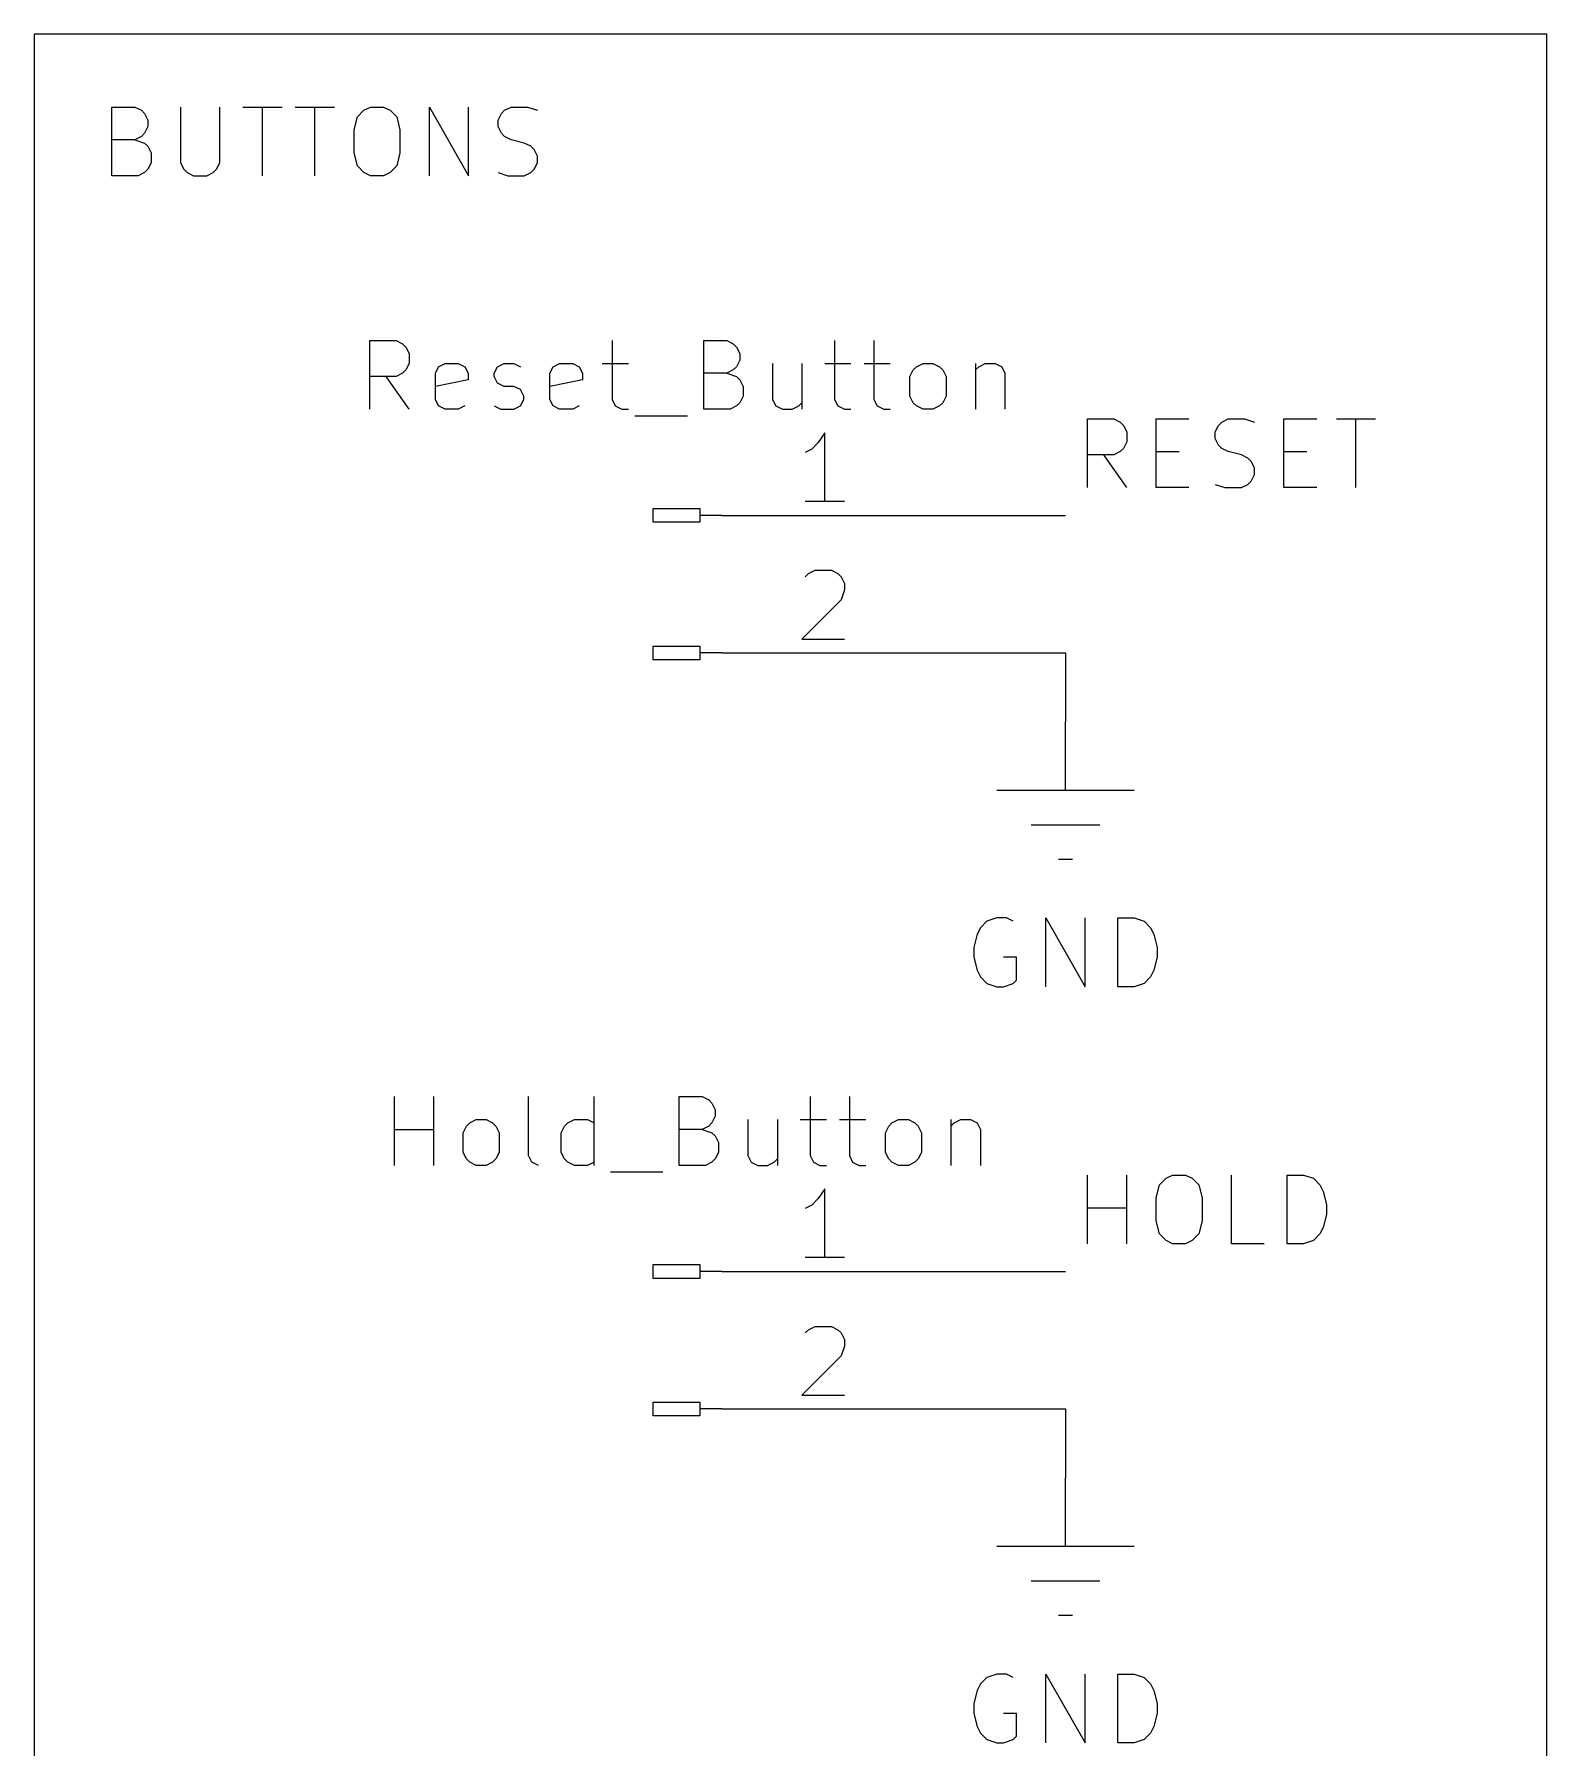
# Model space of a CAD drawing. Extents: x 0.4 to 11.3, y -7.9 to -0.4.
# Drawn here: x 3.2 to 4.3, y -5.246 to -4 of the extents above; entities that cross this region are included whole.
import ezdxf

# ---------------------------------------------------------------- set-up
doc = ezdxf.new("R2010")
doc.units = 0
doc.header["$MEASUREMENT"] = 0
for name, color, linetype in [('BLUE3', 171, 'CONTINUOUS'), ('CYAN2', 4, 'CONTINUOUS'), ('GRAY1', 251, 'CONTINUOUS'), ('GREEN3', 91, 'CONTINUOUS'), ('RED2', 1, 'CONTINUOUS'), ('RED3', 11, 'CONTINUOUS')]:
    doc.layers.add(name, color=color, linetype=linetype)

msp = doc.modelspace()

# ---------------------------------------------------------------- linework, layer by layer
at = {"layer": 'BLUE3', "linetype": 'CONTINUOUS'}
for p, q in [((3.2, -4), (3.2, -5.4)), ((4.3, -4), (3.2, -4)), ((4.3, -5.4), (4.3, -4)), ((3.2564, -4.103), (3.2564, -4.053)), ((3.2564, -4.053), (3.2731, -4.053)), ((3.2731, -4.053), (3.2779, -4.0553)), ((3.2779, -4.0553), (3.2802, -4.0577)), ((3.2802, -4.0577), (3.2826, -4.0625)), ((3.2826, -4.0625), (3.2826, -4.0672)), ((3.3064, -4.053), (3.3064, -4.0934)), ((3.335, -4.0934), (3.335, -4.053)), ((3.3517, -4.053), (3.3802, -4.053)), ((3.366, -4.103), (3.366, -4.053)), ((3.3898, -4.053), (3.4183, -4.053)), ((3.404, -4.103), (3.404, -4.053)), ((3.4326, -4.0696), (3.435, -4.0601)), ((3.435, -4.0601), (3.4398, -4.0553)), ((3.4398, -4.0553), (3.4445, -4.053)), ((3.4445, -4.053), (3.454, -4.053)), ((3.454, -4.053), (3.4588, -4.0553)), ((3.4588, -4.0553), (3.4636, -4.0601)), ((3.4636, -4.0601), (3.4659, -4.0696)), ((3.4874, -4.103), (3.4874, -4.053)), ((3.4874, -4.053), (3.5159, -4.103)), ((3.5159, -4.103), (3.5159, -4.053)), ((3.5374, -4.0625), (3.5398, -4.0577)), ((3.5374, -4.0672), (3.5374, -4.0625)), ((3.5398, -4.0577), (3.5421, -4.0553)), ((3.5421, -4.0553), (3.5469, -4.053)), ((3.5469, -4.053), (3.5588, -4.053)), ((3.5588, -4.053), (3.566, -4.0553)), ((3.2779, -4.0744), (3.2731, -4.0768)), ((3.2802, -4.072), (3.2779, -4.0744)), ((3.2826, -4.0672), (3.2802, -4.072)), ((3.4326, -4.0863), (3.4326, -4.0696)), ((3.4659, -4.0696), (3.4659, -4.0863)), ((3.5398, -4.072), (3.5374, -4.0672)), ((3.5421, -4.0744), (3.5398, -4.072)), ((3.5469, -4.0768), (3.5421, -4.0744)), ((3.2731, -4.0768), (3.2564, -4.0768)), ((3.2731, -4.0768), (3.2802, -4.0792)), ((3.2802, -4.0792), (3.2826, -4.0815)), ((3.2826, -4.0815), (3.285, -4.0863)), ((3.285, -4.0863), (3.285, -4.0934)), ((3.435, -4.0958), (3.4326, -4.0863)), ((3.4659, -4.0863), (3.4636, -4.0958)), ((3.5564, -4.0792), (3.5469, -4.0768)), ((3.5612, -4.0815), (3.5564, -4.0792)), ((3.5636, -4.0839), (3.5612, -4.0815)), ((3.566, -4.0887), (3.5636, -4.0839)), ((3.2802, -4.1006), (3.2755, -4.103)), ((3.2826, -4.0982), (3.2802, -4.1006)), ((3.285, -4.0934), (3.2826, -4.0982)), ((3.3064, -4.0934), (3.3088, -4.0982)), ((3.3088, -4.0982), (3.3112, -4.1006)), ((3.3112, -4.1006), (3.3159, -4.103)), ((3.3255, -4.103), (3.3302, -4.1006)), ((3.3302, -4.1006), (3.3326, -4.0982)), ((3.3326, -4.0982), (3.335, -4.0934)), ((3.4398, -4.1006), (3.435, -4.0958)), ((3.4445, -4.103), (3.4398, -4.1006)), ((3.4588, -4.1006), (3.454, -4.103)), ((3.4636, -4.0958), (3.4588, -4.1006)), ((3.5374, -4.1006), (3.5445, -4.103)), ((3.5564, -4.103), (3.5612, -4.1006)), ((3.5612, -4.1006), (3.5636, -4.0982)), ((3.5636, -4.0982), (3.566, -4.0934)), ((3.566, -4.0934), (3.566, -4.0887)), ((3.2755, -4.103), (3.2564, -4.103)), ((3.3159, -4.103), (3.3255, -4.103)), ((3.454, -4.103), (3.4445, -4.103)), ((3.5445, -4.103), (3.5564, -4.103))]:
    msp.add_line(p, q, dxfattribs=at)
at = {"layer": 'CYAN2', "linetype": 'CONTINUOUS'}
for p, q in [((3.444, -4.2728), (3.444, -4.2228)), ((3.444, -4.2228), (3.4631, -4.2228)), ((3.4631, -4.2228), (3.4679, -4.2252)), ((3.4679, -4.2252), (3.4702, -4.2276)), ((3.6202, -4.2228), (3.6202, -4.2657)), ((3.6869, -4.2728), (3.6869, -4.2228)), ((3.6869, -4.2228), (3.7036, -4.2228)), ((3.7036, -4.2228), (3.7083, -4.2252)), ((3.7083, -4.2252), (3.7107, -4.2276)), ((3.7821, -4.2228), (3.7821, -4.2657)), ((3.8107, -4.2228), (3.8107, -4.2657)), ((3.4702, -4.2276), (3.4726, -4.2323)), ((3.4726, -4.2323), (3.4726, -4.2395)), ((3.7107, -4.2276), (3.7131, -4.2323)), ((3.7131, -4.2371), (3.7107, -4.2419)), ((3.7131, -4.2323), (3.7131, -4.2371)), ((3.4631, -4.249), (3.444, -4.249)), ((3.4726, -4.2728), (3.456, -4.249)), ((3.4679, -4.2466), (3.4631, -4.249)), ((3.4702, -4.2442), (3.4679, -4.2466)), ((3.4726, -4.2395), (3.4702, -4.2442)), ((3.4917, -4.2466), (3.494, -4.2419)), ((3.4917, -4.2657), (3.4917, -4.2466)), ((3.494, -4.2419), (3.4988, -4.2395)), ((3.4988, -4.2395), (3.5083, -4.2395)), ((3.5083, -4.2395), (3.5131, -4.2419)), ((3.5131, -4.2419), (3.5155, -4.2466)), ((3.5155, -4.2466), (3.5155, -4.2514)), ((3.5345, -4.2466), (3.5369, -4.2419)), ((3.5345, -4.249), (3.5345, -4.2466)), ((3.5369, -4.2538), (3.5345, -4.249)), ((3.5369, -4.2419), (3.5417, -4.2395)), ((3.5417, -4.2395), (3.5488, -4.2395)), ((3.5488, -4.2395), (3.5536, -4.2419)), ((3.575, -4.2466), (3.5774, -4.2419)), ((3.575, -4.2657), (3.575, -4.2466)), ((3.5774, -4.2419), (3.5821, -4.2395)), ((3.5821, -4.2395), (3.5917, -4.2395)), ((3.5917, -4.2395), (3.5964, -4.2419)), ((3.5964, -4.2419), (3.5988, -4.2466)), ((3.5988, -4.2466), (3.5988, -4.2514)), ((3.6131, -4.2395), (3.6321, -4.2395)), ((3.7036, -4.2466), (3.6869, -4.2466)), ((3.7083, -4.2442), (3.7036, -4.2466)), ((3.7036, -4.2466), (3.7107, -4.249)), ((3.7107, -4.2419), (3.7083, -4.2442)), ((3.7107, -4.249), (3.7131, -4.2514)), ((3.7369, -4.2395), (3.7369, -4.2657)), ((3.7583, -4.2395), (3.7583, -4.2728)), ((3.775, -4.2395), (3.794, -4.2395)), ((3.8036, -4.2395), (3.8226, -4.2395)), ((3.8369, -4.249), (3.8393, -4.2442)), ((3.8369, -4.2633), (3.8369, -4.249)), ((3.8393, -4.2442), (3.8417, -4.2419)), ((3.8417, -4.2419), (3.8464, -4.2395)), ((3.8464, -4.2395), (3.8536, -4.2395)), ((3.8536, -4.2395), (3.8583, -4.2419)), ((3.8583, -4.2419), (3.8607, -4.2442)), ((3.8607, -4.2442), (3.8631, -4.249)), ((3.8631, -4.249), (3.8631, -4.2633)), ((3.8845, -4.2395), (3.8845, -4.2728)), ((3.8845, -4.2442), (3.8869, -4.2419)), ((3.8869, -4.2419), (3.8917, -4.2395)), ((3.8917, -4.2395), (3.8988, -4.2395)), ((3.8988, -4.2395), (3.9036, -4.2419)), ((3.9036, -4.2419), (3.9059, -4.2466)), ((3.9059, -4.2466), (3.9059, -4.2728)), ((3.5155, -4.2514), (3.4917, -4.2561)), ((3.5417, -4.2561), (3.5369, -4.2538)), ((3.5488, -4.2561), (3.5417, -4.2561)), ((3.5536, -4.2585), (3.5488, -4.2561)), ((3.556, -4.2633), (3.5536, -4.2585)), ((3.5988, -4.2514), (3.575, -4.2561)), ((3.7131, -4.2514), (3.7155, -4.2561)), ((3.7155, -4.2561), (3.7155, -4.2633)), ((3.494, -4.2704), (3.4917, -4.2657)), ((3.4988, -4.2728), (3.494, -4.2704)), ((3.5083, -4.2728), (3.4988, -4.2728)), ((3.5131, -4.2704), (3.5083, -4.2728)), ((3.5345, -4.2704), (3.5393, -4.2728)), ((3.5393, -4.2728), (3.5488, -4.2728)), ((3.5488, -4.2728), (3.5536, -4.2704)), ((3.5536, -4.2704), (3.556, -4.2657)), ((3.556, -4.2657), (3.556, -4.2633)), ((3.5774, -4.2704), (3.575, -4.2657)), ((3.5821, -4.2728), (3.5774, -4.2704)), ((3.5917, -4.2728), (3.5821, -4.2728)), ((3.5964, -4.2704), (3.5917, -4.2728)), ((3.6202, -4.2657), (3.6226, -4.2704)), ((3.6226, -4.2704), (3.6274, -4.2728)), ((3.6274, -4.2728), (3.6321, -4.2728)), ((3.706, -4.2728), (3.6869, -4.2728)), ((3.7107, -4.2704), (3.706, -4.2728)), ((3.7131, -4.268), (3.7107, -4.2704)), ((3.7155, -4.2633), (3.7131, -4.268)), ((3.7369, -4.2657), (3.7393, -4.2704)), ((3.7393, -4.2704), (3.7441, -4.2728)), ((3.7441, -4.2728), (3.7512, -4.2728)), ((3.7512, -4.2728), (3.756, -4.2704)), ((3.756, -4.2704), (3.7583, -4.268)), ((3.7821, -4.2657), (3.7845, -4.2704)), ((3.7845, -4.2704), (3.7893, -4.2728)), ((3.7893, -4.2728), (3.794, -4.2728)), ((3.8107, -4.2657), (3.8131, -4.2704)), ((3.8131, -4.2704), (3.8179, -4.2728)), ((3.8179, -4.2728), (3.8226, -4.2728)), ((3.8393, -4.268), (3.8369, -4.2633)), ((3.8417, -4.2704), (3.8393, -4.268)), ((3.8464, -4.2728), (3.8417, -4.2704)), ((3.8536, -4.2728), (3.8464, -4.2728)), ((3.8583, -4.2704), (3.8536, -4.2728)), ((3.8607, -4.268), (3.8583, -4.2704)), ((3.8631, -4.2633), (3.8607, -4.268)), ((3.6369, -4.2776), (3.675, -4.2776)), ((3.8929, -4.6452), (3.8881, -4.6499)), ((3.9, -4.6428), (3.8929, -4.6452)), ((3.9071, -4.6428), (3.9, -4.6428)), ((3.9119, -4.6452), (3.9071, -4.6428)), ((3.9357, -4.6928), (3.9357, -4.6428)), ((3.9357, -4.6428), (3.9643, -4.6928)), ((3.9643, -4.6928), (3.9643, -4.6428)), ((3.9881, -4.6928), (3.9881, -4.6428)), ((3.9881, -4.6428), (4, -4.6428)), ((4, -4.6428), (4.0071, -4.6452)), ((4.0071, -4.6452), (4.0119, -4.6499)), ((3.8857, -4.6547), (3.8833, -4.6642)), ((3.8881, -4.6499), (3.8857, -4.6547)), ((4.0119, -4.6499), (4.0143, -4.6547)), ((4.0143, -4.6547), (4.0167, -4.6642)), ((3.8833, -4.6642), (3.8833, -4.6714)), ((3.8833, -4.6714), (3.8857, -4.6809)), ((3.9143, -4.6714), (3.9048, -4.6714)), ((3.9143, -4.688), (3.9143, -4.6714)), ((4.0167, -4.6714), (4.0143, -4.6809)), ((4.0167, -4.6642), (4.0167, -4.6714)), ((3.8857, -4.6809), (3.8881, -4.6857)), ((3.8881, -4.6857), (3.8929, -4.6904)), ((4.0119, -4.6857), (4.0071, -4.6904)), ((4.0143, -4.6809), (4.0119, -4.6857)), ((3.8929, -4.6904), (3.9, -4.6928)), ((3.9, -4.6928), (3.9048, -4.6928)), ((3.9048, -4.6928), (3.9119, -4.6904)), ((3.9119, -4.6904), (3.9143, -4.688)), ((4, -4.6928), (3.9881, -4.6928)), ((4.0071, -4.6904), (4, -4.6928)), ((3.4619, -4.8228), (3.4619, -4.7728)), ((3.4905, -4.8228), (3.4905, -4.7728)), ((3.5595, -4.8157), (3.5595, -4.7728)), ((3.6071, -4.8228), (3.6071, -4.7728)), ((3.669, -4.8228), (3.669, -4.7728)), ((3.669, -4.7728), (3.6857, -4.7728)), ((3.6857, -4.7728), (3.6905, -4.7752)), ((3.7643, -4.7728), (3.7643, -4.8157)), ((3.7929, -4.7728), (3.7929, -4.8157)), ((3.6905, -4.7752), (3.6929, -4.7776)), ((3.6929, -4.7776), (3.6952, -4.7823)), ((3.6952, -4.7823), (3.6952, -4.7871)), ((3.4619, -4.7966), (3.4905, -4.7966)), ((3.5119, -4.799), (3.5143, -4.7942)), ((3.5143, -4.7942), (3.5167, -4.7919)), ((3.5167, -4.7919), (3.5214, -4.7895)), ((3.5214, -4.7895), (3.5286, -4.7895)), ((3.5286, -4.7895), (3.5333, -4.7919)), ((3.5333, -4.7919), (3.5357, -4.7942)), ((3.5357, -4.7942), (3.5381, -4.799)), ((3.5833, -4.799), (3.5857, -4.7942)), ((3.5857, -4.7942), (3.5881, -4.7919)), ((3.5881, -4.7919), (3.5929, -4.7895)), ((3.5929, -4.7895), (3.6024, -4.7895)), ((3.6024, -4.7895), (3.6071, -4.7919)), ((3.6857, -4.7966), (3.669, -4.7966)), ((3.6905, -4.7942), (3.6857, -4.7966)), ((3.6857, -4.7966), (3.6929, -4.799)), ((3.6929, -4.7919), (3.6905, -4.7942)), ((3.6952, -4.7871), (3.6929, -4.7919)), ((3.719, -4.7895), (3.719, -4.8157)), ((3.7405, -4.7895), (3.7405, -4.8228)), ((3.7571, -4.7895), (3.7762, -4.7895)), ((3.7857, -4.7895), (3.8048, -4.7895)), ((3.819, -4.799), (3.8214, -4.7942)), ((3.8214, -4.7942), (3.8238, -4.7919)), ((3.8238, -4.7919), (3.8286, -4.7895)), ((3.8286, -4.7895), (3.8357, -4.7895)), ((3.8357, -4.7895), (3.8405, -4.7919)), ((3.8405, -4.7919), (3.8429, -4.7942)), ((3.8429, -4.7942), (3.8452, -4.799)), ((3.8667, -4.7895), (3.8667, -4.8228)), ((3.8667, -4.7942), (3.869, -4.7919)), ((3.869, -4.7919), (3.8738, -4.7895)), ((3.8738, -4.7895), (3.8809, -4.7895)), ((3.8809, -4.7895), (3.8857, -4.7919)), ((3.8857, -4.7919), (3.8881, -4.7966)), ((3.8881, -4.7966), (3.8881, -4.8228)), ((3.5119, -4.8133), (3.5119, -4.799)), ((3.5381, -4.799), (3.5381, -4.8133)), ((3.5833, -4.8133), (3.5833, -4.799)), ((3.6929, -4.799), (3.6952, -4.8014)), ((3.6952, -4.8014), (3.6976, -4.8061)), ((3.6976, -4.8061), (3.6976, -4.8133)), ((3.819, -4.8133), (3.819, -4.799)), ((3.8452, -4.799), (3.8452, -4.8133)), ((3.5143, -4.818), (3.5119, -4.8133)), ((3.5167, -4.8204), (3.5143, -4.818)), ((3.5214, -4.8228), (3.5167, -4.8204)), ((3.5286, -4.8228), (3.5214, -4.8228)), ((3.5333, -4.8204), (3.5286, -4.8228)), ((3.5357, -4.818), (3.5333, -4.8204)), ((3.5381, -4.8133), (3.5357, -4.818)), ((3.5619, -4.8204), (3.5595, -4.8157)), ((3.5667, -4.8228), (3.5619, -4.8204)), ((3.5857, -4.818), (3.5833, -4.8133)), ((3.5881, -4.8204), (3.5857, -4.818)), ((3.5929, -4.8228), (3.5881, -4.8204)), ((3.6024, -4.8228), (3.5929, -4.8228)), ((3.6071, -4.8204), (3.6024, -4.8228)), ((3.6881, -4.8228), (3.669, -4.8228)), ((3.6929, -4.8204), (3.6881, -4.8228)), ((3.6952, -4.818), (3.6929, -4.8204)), ((3.6976, -4.8133), (3.6952, -4.818)), ((3.719, -4.8157), (3.7214, -4.8204)), ((3.7214, -4.8204), (3.7262, -4.8228)), ((3.7262, -4.8228), (3.7333, -4.8228)), ((3.7333, -4.8228), (3.7381, -4.8204)), ((3.7381, -4.8204), (3.7405, -4.818)), ((3.7643, -4.8157), (3.7667, -4.8204)), ((3.7667, -4.8204), (3.7714, -4.8228)), ((3.7714, -4.8228), (3.7762, -4.8228)), ((3.7929, -4.8157), (3.7952, -4.8204)), ((3.7952, -4.8204), (3.8, -4.8228)), ((3.8, -4.8228), (3.8048, -4.8228)), ((3.8214, -4.818), (3.819, -4.8133)), ((3.8238, -4.8204), (3.8214, -4.818)), ((3.8286, -4.8228), (3.8238, -4.8204)), ((3.8357, -4.8228), (3.8286, -4.8228)), ((3.8405, -4.8204), (3.8357, -4.8228)), ((3.8429, -4.818), (3.8405, -4.8204)), ((3.8452, -4.8133), (3.8429, -4.818)), ((3.6191, -4.8276), (3.6571, -4.8276)), ((3.8929, -5.1952), (3.8881, -5.1999)), ((3.9, -5.1928), (3.8929, -5.1952)), ((3.9071, -5.1928), (3.9, -5.1928)), ((3.9119, -5.1952), (3.9071, -5.1928)), ((3.9357, -5.2428), (3.9357, -5.1928)), ((3.9357, -5.1928), (3.9643, -5.2428)), ((3.9643, -5.2428), (3.9643, -5.1928)), ((3.9881, -5.2428), (3.9881, -5.1928)), ((3.9881, -5.1928), (4, -5.1928)), ((4, -5.1928), (4.0071, -5.1952)), ((4.0071, -5.1952), (4.0119, -5.1999)), ((3.8857, -5.2047), (3.8833, -5.2142)), ((3.8881, -5.1999), (3.8857, -5.2047)), ((4.0119, -5.1999), (4.0143, -5.2047)), ((4.0143, -5.2047), (4.0167, -5.2142)), ((3.8833, -5.2142), (3.8833, -5.2214)), ((3.8833, -5.2214), (3.8857, -5.2309)), ((3.9143, -5.2214), (3.9048, -5.2214)), ((3.9143, -5.238), (3.9143, -5.2214)), ((4.0167, -5.2214), (4.0143, -5.2309)), ((4.0167, -5.2142), (4.0167, -5.2214)), ((3.8857, -5.2309), (3.8881, -5.2357)), ((4.0143, -5.2309), (4.0119, -5.2357)), ((3.8881, -5.2357), (3.8929, -5.2404)), ((3.8929, -5.2404), (3.9, -5.2428)), ((3.9, -5.2428), (3.9048, -5.2428)), ((3.9048, -5.2428), (3.9119, -5.2404)), ((3.9119, -5.2404), (3.9143, -5.238)), ((4, -5.2428), (3.9881, -5.2428)), ((4.0071, -5.2404), (4, -5.2428)), ((4.0119, -5.2357), (4.0071, -5.2404))]:
    msp.add_line(p, q, dxfattribs=at)
at = {"layer": 'GRAY1', "linetype": 'CONTINUOUS'}
for p, q in [((3.966, -4.3298), (3.966, -4.2798)), ((3.966, -4.2798), (3.9851, -4.2798)), ((3.9851, -4.2798), (3.9898, -4.2822)), ((3.9898, -4.2822), (3.9922, -4.2846)), ((3.9922, -4.2846), (3.9946, -4.2893)), ((4.016, -4.3298), (4.016, -4.2798)), ((4.016, -4.2798), (4.0398, -4.2798)), ((4.0589, -4.2893), (4.0612, -4.2846)), ((4.0612, -4.2846), (4.0636, -4.2822)), ((4.0636, -4.2822), (4.0684, -4.2798)), ((4.0684, -4.2798), (4.0803, -4.2798)), ((4.0803, -4.2798), (4.0874, -4.2822)), ((4.1089, -4.3298), (4.1089, -4.2798)), ((4.1089, -4.2798), (4.1327, -4.2798)), ((4.147, -4.2798), (4.1755, -4.2798)), ((4.1612, -4.3298), (4.1612, -4.2798)), ((3.9946, -4.2965), (3.9922, -4.3012)), ((3.9946, -4.2893), (3.9946, -4.2965)), ((4.0589, -4.2941), (4.0589, -4.2893)), ((4.0612, -4.2988), (4.0589, -4.2941)), ((4.0636, -4.3012), (4.0612, -4.2988)), ((3.9851, -4.306), (3.966, -4.306)), ((3.9946, -4.3298), (3.9779, -4.306)), ((3.9898, -4.3036), (3.9851, -4.306)), ((3.9922, -4.3012), (3.9898, -4.3036)), ((4.016, -4.3036), (4.0327, -4.3036)), ((4.0684, -4.3036), (4.0636, -4.3012)), ((4.0779, -4.306), (4.0684, -4.3036)), ((4.0827, -4.3084), (4.0779, -4.306)), ((4.0851, -4.3108), (4.0827, -4.3084)), ((4.0874, -4.3155), (4.0851, -4.3108)), ((4.1089, -4.3036), (4.1255, -4.3036)), ((4.0851, -4.325), (4.0874, -4.3203)), ((4.0874, -4.3203), (4.0874, -4.3155)), ((4.0398, -4.3298), (4.016, -4.3298)), ((4.0589, -4.3274), (4.066, -4.3298)), ((4.066, -4.3298), (4.0779, -4.3298)), ((4.0779, -4.3298), (4.0827, -4.3274)), ((4.0827, -4.3274), (4.0851, -4.325)), ((4.1327, -4.3298), (4.1089, -4.3298)), ((3.966, -4.8798), (3.966, -4.8298)), ((3.9946, -4.8798), (3.9946, -4.8298)), ((4.0184, -4.8369), (4.0232, -4.8322)), ((4.0232, -4.8322), (4.0279, -4.8298)), ((4.0279, -4.8298), (4.0374, -4.8298)), ((4.0374, -4.8298), (4.0422, -4.8322)), ((4.0422, -4.8322), (4.047, -4.8369)), ((4.0708, -4.8798), (4.0708, -4.8298)), ((4.1113, -4.8798), (4.1113, -4.8298)), ((4.1113, -4.8298), (4.1232, -4.8298)), ((4.1232, -4.8298), (4.1303, -4.8322)), ((4.1303, -4.8322), (4.1351, -4.8369)), ((4.016, -4.8465), (4.0184, -4.8369)), ((4.016, -4.8631), (4.016, -4.8465)), ((4.047, -4.8369), (4.0493, -4.8465)), ((4.0493, -4.8465), (4.0493, -4.8631)), ((4.1351, -4.8369), (4.1374, -4.8417)), ((4.1374, -4.8417), (4.1398, -4.8512)), ((3.966, -4.8536), (3.9946, -4.8536)), ((4.1398, -4.8584), (4.1374, -4.8679)), ((4.1398, -4.8512), (4.1398, -4.8584)), ((4.0184, -4.8727), (4.016, -4.8631)), ((4.0232, -4.8774), (4.0184, -4.8727)), ((4.047, -4.8727), (4.0422, -4.8774)), ((4.0493, -4.8631), (4.047, -4.8727)), ((4.1351, -4.8727), (4.1303, -4.8774)), ((4.1374, -4.8679), (4.1351, -4.8727)), ((4.0279, -4.8798), (4.0232, -4.8774)), ((4.0374, -4.8798), (4.0279, -4.8798)), ((4.0422, -4.8774), (4.0374, -4.8798)), ((4.0946, -4.8798), (4.0708, -4.8798)), ((4.1232, -4.8798), (4.1113, -4.8798)), ((4.1303, -4.8774), (4.1232, -4.8798))]:
    msp.add_line(p, q, dxfattribs=at)
at = {"layer": 'GREEN3', "linetype": 'CONTINUOUS'}
for p, q in [((3.85, -4.35), (3.95, -4.35)), ((3.85, -4.45), (3.95, -4.45)), ((3.95, -4.45), (3.95, -4.5)), ((3.85, -4.9), (3.95, -4.9)), ((3.85, -5), (3.95, -5)), ((3.95, -5), (3.95, -5.05))]:
    msp.add_line(p, q, dxfattribs=at)
at = {"layer": 'RED2', "linetype": 'CONTINUOUS'}
for p, q in [((3.65, -4.355), (3.65, -4.345)), ((3.65, -4.345), (3.684, -4.345)), ((3.684, -4.345), (3.684, -4.355)), ((3.684, -4.355), (3.65, -4.355)), ((3.7, -4.35), (3.684, -4.35)), ((3.7, -4.35), (3.85, -4.35)), ((3.65, -4.455), (3.65, -4.445)), ((3.65, -4.445), (3.684, -4.445)), ((3.684, -4.445), (3.684, -4.455)), ((3.684, -4.455), (3.65, -4.455)), ((3.7, -4.45), (3.684, -4.45)), ((3.7, -4.45), (3.85, -4.45)), ((3.95, -4.55), (3.95, -4.5)), ((4, -4.55), (3.9, -4.55)), ((3.925, -4.575), (3.975, -4.575)), ((3.945, -4.6), (3.955, -4.6)), ((3.65, -4.905), (3.65, -4.895)), ((3.65, -4.895), (3.684, -4.895)), ((3.684, -4.895), (3.684, -4.905)), ((3.684, -4.905), (3.65, -4.905)), ((3.7, -4.9), (3.684, -4.9)), ((3.7, -4.9), (3.85, -4.9)), ((3.65, -5.005), (3.65, -4.995)), ((3.65, -4.995), (3.684, -4.995)), ((3.684, -4.995), (3.684, -5.005)), ((3.684, -5.005), (3.65, -5.005)), ((3.7, -5), (3.684, -5)), ((3.7, -5), (3.85, -5)), ((3.95, -5.1), (3.95, -5.05)), ((4, -5.1), (3.9, -5.1)), ((3.925, -5.125), (3.975, -5.125)), ((3.945, -5.15), (3.955, -5.15))]:
    msp.add_line(p, q, dxfattribs=at)
at = {"layer": 'RED3', "linetype": 'CONTINUOUS'}
for p, q in [((3.7702, -4.297), (3.7655, -4.3018)), ((3.775, -4.2899), (3.7702, -4.297)), ((3.775, -4.3399), (3.775, -4.2899)), ((3.7655, -4.3018), (3.7607, -4.3042)), ((3.7893, -4.3399), (3.7607, -4.3399)), ((3.7607, -4.3946), (3.7631, -4.3923)), ((3.7631, -4.3923), (3.7679, -4.3899)), ((3.7679, -4.3899), (3.7798, -4.3899)), ((3.7798, -4.3899), (3.7845, -4.3923)), ((3.7845, -4.3923), (3.7869, -4.3946)), ((3.7869, -4.3946), (3.7893, -4.3994)), ((3.7893, -4.3994), (3.7893, -4.4042)), ((3.7869, -4.4113), (3.7583, -4.4399)), ((3.7893, -4.4042), (3.7869, -4.4113)), ((3.7583, -4.4399), (3.7893, -4.4399)), ((3.7702, -4.847), (3.7655, -4.8518)), ((3.775, -4.8399), (3.7702, -4.847)), ((3.775, -4.8899), (3.775, -4.8399)), ((3.7655, -4.8518), (3.7607, -4.8542)), ((3.7893, -4.8899), (3.7607, -4.8899)), ((3.7607, -4.9446), (3.7631, -4.9423)), ((3.7631, -4.9423), (3.7679, -4.9399)), ((3.7679, -4.9399), (3.7798, -4.9399)), ((3.7798, -4.9399), (3.7845, -4.9423)), ((3.7845, -4.9423), (3.7869, -4.9446)), ((3.7869, -4.9446), (3.7893, -4.9494)), ((3.7893, -4.9542), (3.7869, -4.9613)), ((3.7893, -4.9494), (3.7893, -4.9542)), ((3.7869, -4.9613), (3.7583, -4.9899)), ((3.7583, -4.9899), (3.7893, -4.9899))]:
    msp.add_line(p, q, dxfattribs=at)

doc.saveas('drawing.dxf')
